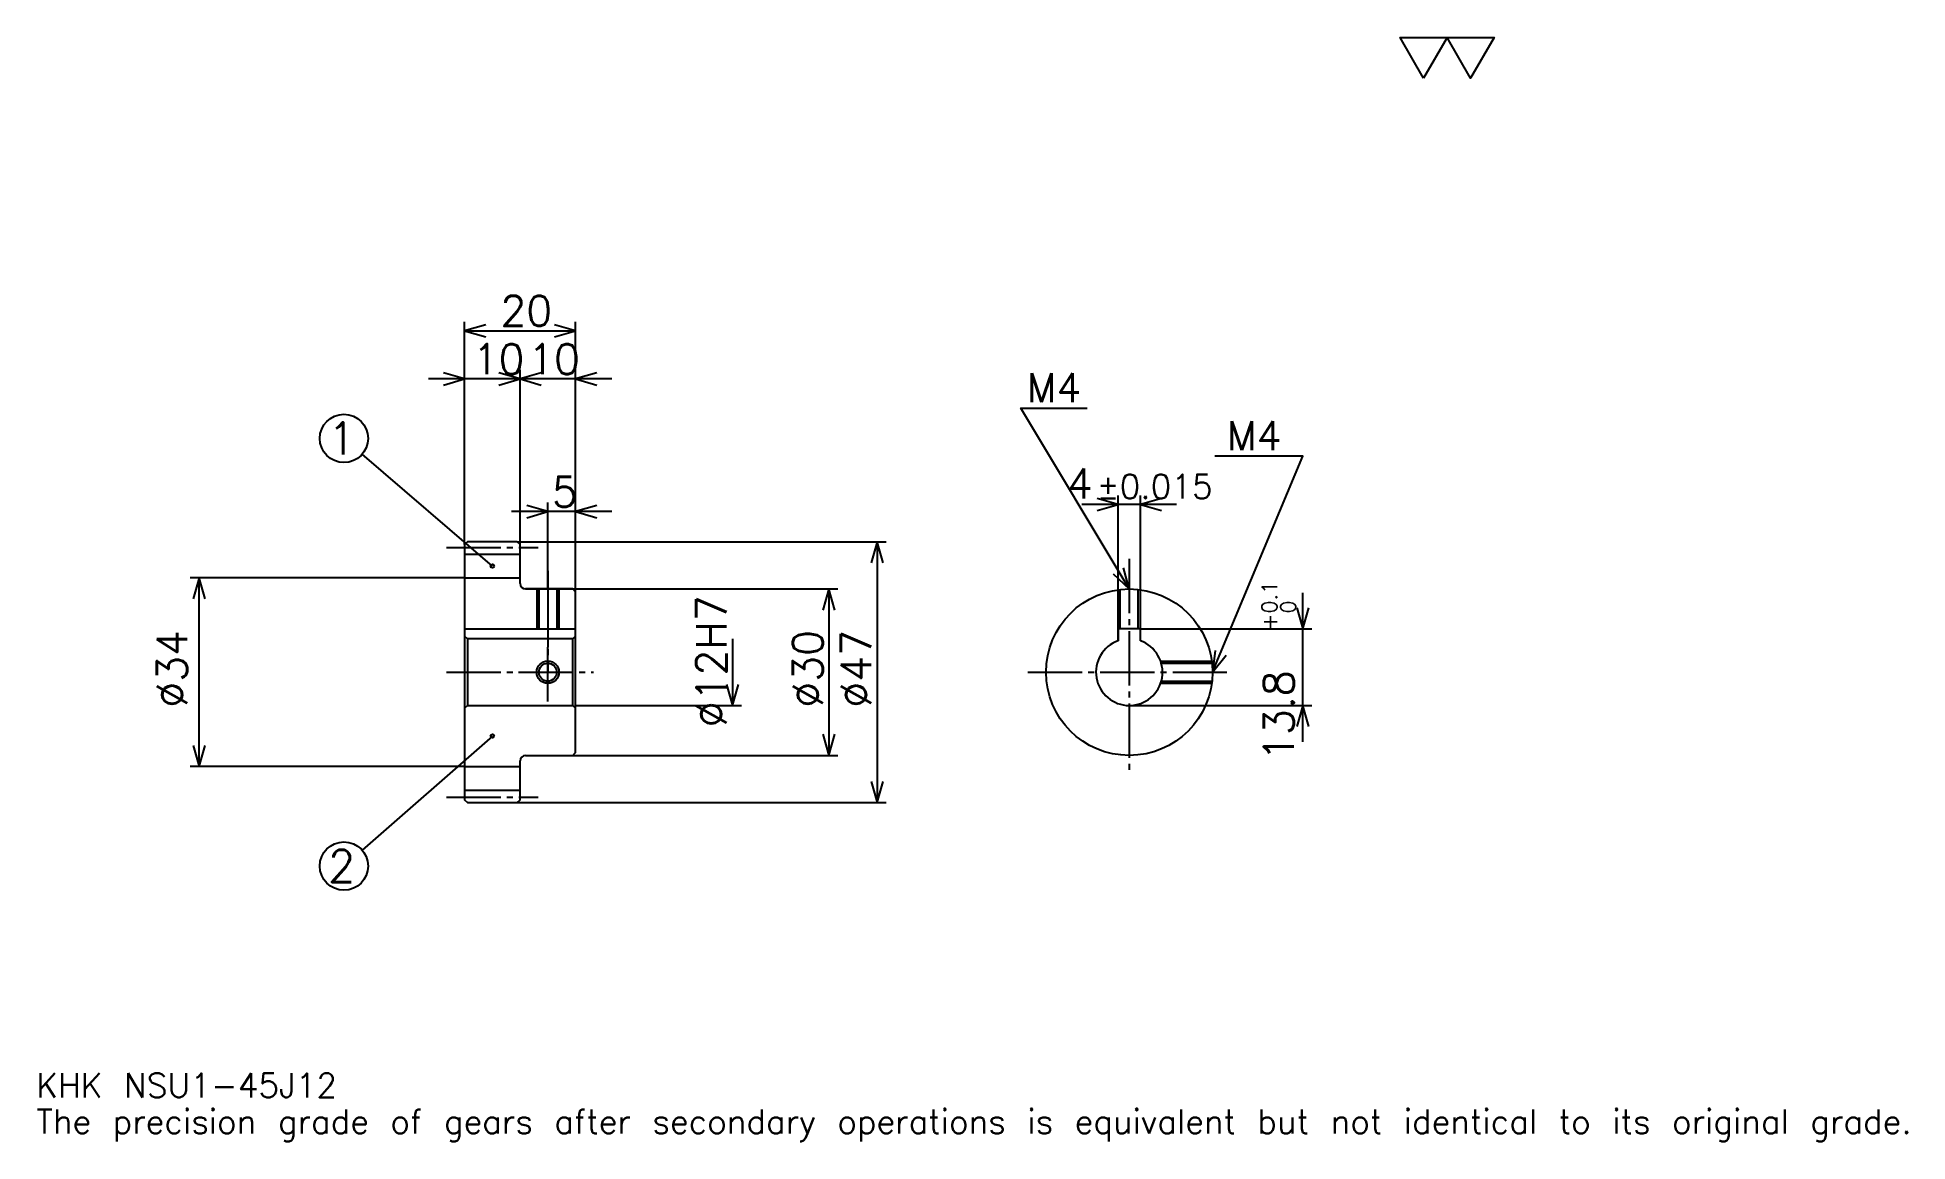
# Model space of a CAD drawing. Extents: x 11 to 348, y 4 to 203.
import ezdxf

# ---------------------------------------------------------------- set-up
doc = ezdxf.new("R2010")
doc.units = 0
doc.linetypes.add('DASHDOT', pattern=[13.04348, 9.782609, -1.086957, 1.086957, -1.086957])
doc.layers.get('0').update_dxf_attribs({"linetype": 'CONTINUOUS'})
doc.layers.add('DASHDOT', color=6, linetype='DASHDOT')
doc.styles.add('KANJI', font='TXT', dxfattribs={"bigfont": 'BIGFONT'})

msp = doc.modelspace()

# ---------------------------------------------------------------- linework, layer by layer
at = {"color": 5}
for p, q in [((88.043472, 112.08696), (88.043472, 151.76088)), ((108.043472, 112.08696), (108.043472, 151.76088)), ((88.043472, 150.130432), (108.043472, 150.130432)), ((98.043472, 112.08696), (98.043472, 143.065216)), ((104.565216, 141.434784), (81.521736, 141.434784)), ((114.565216, 141.434784), (91.521736, 141.434784)), ((93.043472, 107.71196), (69.59967, 127.889832)), ((103.043472, 112.08696), (103.043472, 119.152176)), ((216.347824, 118.804352), (199.304352, 118.804352)), ((205.82608, 96.386963), (205.82608, 120.434784)), ((209.82608, 96.386963), (209.82608, 120.434784)), ((114.565216, 117.521744), (96.521736, 117.521744)), ((88.043472, 111.58696), (88.043472, 112.08696)), ((97.543472, 112.08696), (108.043472, 112.08696)), ((98.043472, 111.58696), (98.043472, 112.08696)), ((103.043472, 103.58696), (103.043472, 112.08696)), ((103.043472, 103.58696), (103.043472, 112.08696)), ((108.043472, 112.08696), (164.021729, 112.08696)), ((108.043472, 103.08696), (108.043472, 112.08696)), ((162.391296, 112.08696), (162.391296, 65.08696)), ((88.043472, 105.58696), (38.586948, 105.58696)), ((40.217384, 71.58696), (40.217384, 105.58696)), ((99.043472, 103.58696), (108.043472, 103.58696)), ((108.043472, 103.58696), (155.32608, 103.58696)), ((153.695648, 103.58696), (153.695648, 73.58696)), ((239.130432, 76.065224), (239.130432, 102.908699)), ((136.304352, 94.58696), (136.304352, 82.58696)), ((209.82608, 96.386963), (240.760864, 96.386963)), ((108.043472, 82.58696), (137.934784, 82.58696)), ((207.82608, 82.58696), (240.760864, 82.58696)), ((93.043472, 77.08696), (69.573845, 56.513828)), ((88.043472, 71.58696), (38.586948, 71.58696)), ((99.043472, 73.58696), (108.043472, 73.58696)), ((108.043472, 73.58696), (155.32608, 73.58696)), ((97.543472, 65.08696), (108.043472, 65.08696)), ((108.043472, 65.08696), (164.021729, 65.08696))]:
    msp.add_line(p, q, dxfattribs=at)
at = {"color": 4}
for p, q in [((88.043472, 109.83696), (98.043472, 109.83696)), ((88.043472, 105.58696), (98.043472, 105.58696)), ((88.043472, 96.386963), (108.043472, 96.386963)), ((88.543472, 94.58696), (88.543472, 82.58696)), ((107.543472, 94.58696), (108.043472, 95.08696)), ((107.543472, 82.58696), (108.043472, 82.08696)), ((88.043472, 71.58696), (98.043472, 71.58696)), ((88.043472, 67.33696), (98.043472, 67.33696))]:
    msp.add_line(p, q, dxfattribs=at)
at = {"color": 7}
msp.add_lwpolyline([(260.869568, 195.652176), (256.630432, 203), (273.586975, 203), (269.347839, 195.652176), (265.108704, 203), (260.869568, 195.652176)], dxfattribs=at)
at = {"color": 5}
for points in [[(91.847816, 151.217392), (88.043472, 150.130432), (91.847816, 149.043488)], [(104.23912, 149.043488), (108.043472, 150.130432), (104.23912, 151.217392)], [(84.239128, 140.347824), (88.043472, 141.434784), (84.239128, 142.521744)], [(94.23912, 140.347824), (98.043472, 141.434784), (94.23912, 142.521744)], [(101.847824, 142.521744), (98.043472, 141.434784), (101.847824, 140.347824)], [(111.847824, 142.521744), (108.043472, 141.434784), (111.847824, 140.347824)], [(207.82608, 103.58696), (188.260864, 136.195648), (200.217377, 136.195648)], [(222.82608, 88.58696), (239.130432, 127.5), (223.260864, 127.5)], [(99.23912, 116.434784), (103.043472, 117.521744), (99.23912, 118.608696)], [(111.847824, 118.608696), (108.043472, 117.521744), (111.847824, 116.434784)], [(202.021729, 117.717392), (205.82608, 118.804352), (202.021729, 119.891312)], [(213.630432, 119.891312), (209.82608, 118.804352), (213.630432, 117.717392)], [(163.478256, 108.282608), (162.391296, 112.08696), (161.304337, 108.282608)], [(41.30434, 101.782608), (40.217384, 105.58696), (39.130428, 101.782608)], [(204.936707, 106.289925), (207.82608, 103.58696), (206.800812, 107.408394)], [(154.782608, 99.782608), (153.695648, 103.58696), (152.608688, 99.782608)], [(238.043472, 100.191307), (239.130432, 96.386963), (240.217392, 100.191307)], [(223.293732, 92.515808), (222.82608, 88.58696), (225.298767, 91.675713)], [(135.217392, 86.391304), (136.304352, 82.58696), (137.391296, 86.391304)], [(240.217392, 78.782608), (239.130432, 82.58696), (238.043472, 78.782608)], [(39.130428, 75.391312), (40.217384, 71.58696), (41.30434, 75.391312)], [(152.608688, 77.391312), (153.695648, 73.58696), (154.782608, 77.391312)], [(161.304337, 68.891312), (162.391296, 65.08696), (163.478256, 68.891312)]]:
    msp.add_lwpolyline(points, dxfattribs=at)
at = {"color": 4}
for points in [[(98.043472, 104.58696), (98.043472, 111.58696), (97.543472, 112.08696), (88.543472, 112.08696), (88.043472, 111.58696), (88.043472, 82.08696)], [(99.043472, 73.58696), (107.543472, 73.58696), (108.043472, 74.08696), (108.043472, 103.08696), (107.543472, 103.58696), (99.043472, 103.58696)], [(101.043472, 103.58696), (101.043472, 96.386963)], [(101.42347, 103.58696), (101.42347, 96.386963)], [(104.663475, 103.58696), (104.663475, 96.386963)], [(105.043472, 103.58696), (105.043472, 96.386963)], [(205.82608, 94.243813), (205.82608, 103.453026)], [(206.206085, 96.386963), (206.206085, 103.499222)], [(209.446075, 96.386963), (209.446075, 103.499222)], [(209.82608, 94.243813), (209.82608, 103.453026)], [(88.043472, 82.08696), (88.543472, 82.58696), (107.543472, 82.58696), (107.543472, 94.58696), (88.543472, 94.58696), (88.043472, 95.08696)], [(209.82608, 94.243813), (209.82608, 96.386963), (205.82608, 96.386963), (205.82608, 94.243813)], [(213.482941, 90.58696), (222.692154, 90.58696)], [(213.603241, 90.206963), (222.738342, 90.206963)], [(213.482941, 86.58696), (222.692154, 86.58696)], [(213.603241, 86.966957), (222.738342, 86.966957)], [(88.043472, 82.08696), (88.043472, 65.58696), (88.543472, 65.08696), (97.543472, 65.08696), (98.043472, 65.58696), (98.043472, 72.58696)]]:
    msp.add_lwpolyline(points, dxfattribs=at)
at = {"color": 5}
for centre, radius in [((66.304344, 130.726089), 4.347826), ((93.043472, 107.71196), 0.326087), ((93.043472, 77.08696), 0.326087), ((66.304344, 53.647831), 4.347826)]:
    msp.add_circle(centre, radius, dxfattribs=at)
at = {"color": 4}
for centre, radius in [((207.82608, 88.58696), 15), ((103.043472, 88.58696), 1.62)]:
    msp.add_circle(centre, radius, dxfattribs=at)
at = {"color": 7}
msp.add_circle((103.043472, 88.58696), 2, dxfattribs=at)
at = {"color": 4}
for centre, radius, start, end in [((99.043472, 104.58696), 1, 180, 270), ((207.82608, 88.58696), 6, 109.47122094, 70.52877906), ((99.043472, 72.58696), 1, 90, 180)]:
    msp.add_arc(centre, radius, start, end, dxfattribs=at)
at = {"layer": 'DASHDOT', "color": 7}
for p, q in [((84.7826, 111.08696), (101.304344, 111.08696)), ((207.82608, 109.021744), (207.82608, 70.326088)), ((103.043472, 103.58696), (103.043472, 88.58696)), ((84.7826, 88.58696), (111.304344, 88.58696)), ((189.565216, 88.58696), (226.086945, 88.58696)), ((84.7826, 66.08696), (101.304344, 66.08696))]:
    msp.add_line(p, q, dxfattribs=at)
for points in [[(103.043472, 106.847832), (103.043472, 93.126091)], [(103.043472, 83.326088), (103.043472, 93.847832)], [(97.7826, 88.58696), (108.304344, 88.58696)]]:
    msp.add_lwpolyline(points, dxfattribs=at)

# ---------------------------------------------------------------- texts
at = {"color": 7, "style": 'KANJI'}
for s, height, p in [('20', 5.434783, (94.510864, 151)), ('10', 5.434783, (89.510864, 142.304352)), ('10', 5.434783, (99.510864, 142.304352)), ('M4', 5.217392, (189.347809, 137.282608)), ('1', 5.797101, (63.405792, 127.827538)), ('M4', 5.217392, (225.434784, 128.58696)), ('4', 5.434783, (196.607605, 119.891312)), ('5', 5.434783, (103.777168, 118.391312)), ('%%p0.015', 4.347826, (201.987381, 119.891312)), ('2', 5.797101, (63.405792, 50.749279)), ('KHK NSU1-45J12', 4.347826, (10.869565, 11.956522)), ('The precision grade of gears after secondary operations is equivalent but not identical to its original grade.', 4.347826, (10.869565, 5.434783))]:
    msp.add_text(s, height=height, dxfattribs=at).set_placement(p)
for s, height, p in [('%%c12H7', 5.434783, (135.217392, 78.66848)), ('0.1', 2.717391, (234.456512, 99.177818)), ('0', 2.717391, (237.82608, 99.177818)), ('+', 2.717391, (234.456512, 96.134338)), ('%%c34', 5.434783, (38.043472, 82.201088)), ('%%c30', 5.434783, (152.608688, 82.201088)), ('%%c47', 5.434783, (161.304337, 82.201088)), ('13.8', 5.434783, (237.5, 72.610451))]:
    msp.add_text(s, height=height, rotation=90, dxfattribs=at).set_placement(p)

doc.saveas('drawing.dxf')
